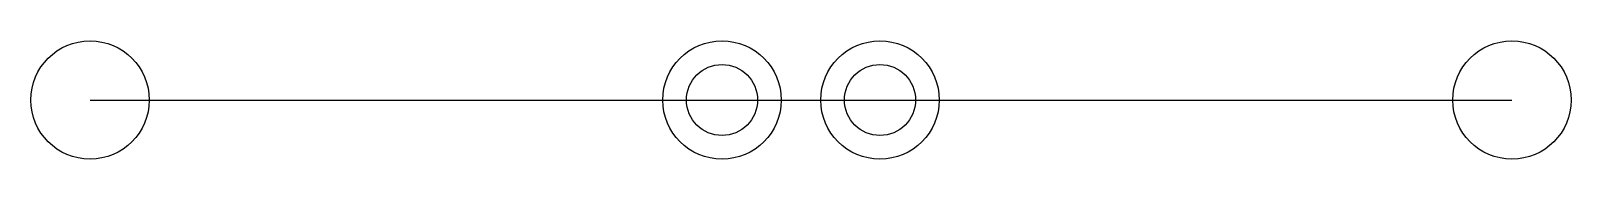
# Model space of a CAD drawing. Header units: millimetres. Extents: x -19.5 to 19.5, y -1.5 to 1.5.
import ezdxf

# ---------------------------------------------------------------- set-up
doc = ezdxf.new("R2010")
doc.units = ezdxf.units.MM
doc.layers.add('Part', color=7, linetype='CONTINUOUS')

msp = doc.modelspace()

# ---------------------------------------------------------------- linework, layer by layer
at = {"layer": 'Part'}
for p, q in [((-18, 0, 1.5), (-2, 0, 1.5)), ((-18, 0, 1.5), (-2, 0, 1.5)), ((-2, 0, 0.9), (2, 0, 0.9)), ((-2, 0, 0.9), (2, 0, 0.9)), ((2, 0, 1.5), (18, 0, 1.5)), ((2, 0, 1.5), (18, 0, 1.5))]:
    msp.add_line(p, q, dxfattribs=at)
for centre, radius in [((-18, 0), 1.5), ((-18, 0), 1.5), ((-2, 0), 1.5), ((-2, 0), 1.5), ((2, 0), 1.5), ((2, 0), 1.5), ((18, 0), 1.5), ((18, 0), 1.5), ((-2, 0), 0.9), ((-2, 0), 0.9), ((2, 0), 0.9), ((2, 0), 0.9)]:
    msp.add_circle(centre, radius, dxfattribs=at)

doc.saveas('drawing.dxf')
